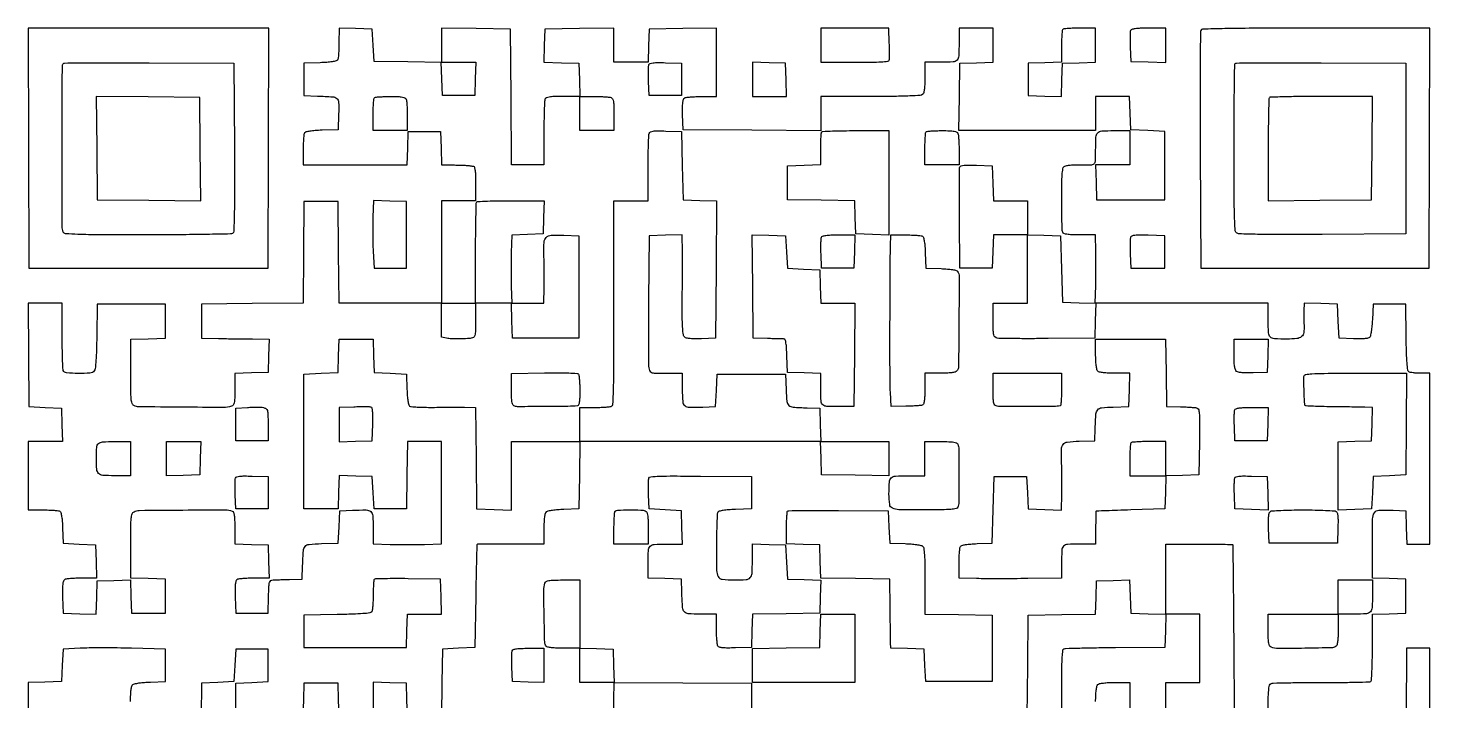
# Model space of a CAD drawing. Extents: x 156 to 936, y 100 to 969.
# Drawn here: x 156 to 936, y 595 to 969 of the extents above; entities that cross this region are included whole.
import ezdxf

# ---------------------------------------------------------------- set-up
doc = ezdxf.new("R2010")
doc.units = 0

msp = doc.modelspace()

# ---------------------------------------------------------------- linework, layer by layer
for points in [[(846, 585.412063, -0.002477), (846.051105, 595.727427, -0.018297), (846.27976, 600.641423, -0.036226), (846.711222, 603.393547, -0.249082), (847.580681, 604.392587, -0.085532), (848.810859, 604.636529, -0.001179), (856.469115, 604.810809, -0.003279), (865.365036, 604.933923, -0.002147), (875.6195, 604.96455, 0.002104), (885.83088, 604.994162, 0.003323), (894.587907, 605.114613, 0.000838), (902.228334, 605.283312, 0.133236), (903.038819, 605.523991, 0.24292), (903.44561, 606.201678, 0.003363), (903.728873, 611.141654, 0.008181), (903.934248, 617.146056, 0.004457), (904, 624.521491), (904, 642.924948), (913.25, 643.212474), (922.5, 643.5), (922.5, 653), (922.5, 662.5), (913.25, 662.787526), (904, 663.075052), (904, 681.518474, -0.004254), (904.122716, 695.943175, -0.131132), (905.098378, 699.364591, -0.254282), (907.57245, 700.828252, -0.019828), (915.520917, 700.800912), (922.5, 700.5), (922.787526, 691.25), (923.075052, 682), (929.537526, 682), (936, 682), (936, 729.5), (936, 777), (930.75, 777.015313, -0.013534), (928.650027, 777.078294, -0.016258), (926.68186, 777.255038, -0.015041), (925.048874, 777.505439, -0.096227), (924.273353, 777.809897, -0.224357), (923.657029, 778.785498, -0.01105), (923.267063, 782.675066, -0.012194), (922.964479, 788.331725, -0.003561), (922.773353, 797.044584), (922.5, 815.5), (913.5, 815.5), (904.5, 815.5), (904, 806.795583, -0.011219), (903.726818, 803.380181, -0.015318), (903.317792, 800.320303, -0.012087), (902.844064, 797.826049, -0.144878), (902.379718, 796.975301, -0.153033), (901.495833, 796.515463, -0.021962), (899.450646, 796.243741, -0.021007), (896.738543, 796.11846, -0.011195), (893.379718, 796.179718), (885.5, 796.5), (885, 806), (884.5, 815.5), (875.25, 815.787526), (866, 816.075052), (865.860223, 811.787526, 0.006396), (865.822427, 809.878755, 0.004207), (865.825517, 807.681474, 0.004232), (865.864624, 805.542804, 0.008141), (865.938359, 803.830258, -0.04852), (865.780659, 799.643983, -0.187451), (864.544943, 797.409812, -0.147822), (861.905945, 796.289523, -0.026991), (856.546604, 796, -0.013054), (849.459809, 796.185051, -0.186115), (847.191724, 797.198548, -0.184853), (846.183265, 799.475311, -0.012847), (846, 806.606989), (846, 816), (797.902605, 816), (749.80521, 816), (750.021209, 825.75, 0.002643), (750.095489, 830.153925, 0.001613), (750.138919, 835.353125, 0.001617), (750.148667, 840.504851, 0.00287), (750.118604, 844.75), (750, 854), (741.106989, 854, -0.00733), (736.670763, 854.065036, -0.030236), (733.998334, 854.305592, -0.052185), (732.371161, 854.728889, -0.214609), (731.665576, 855.429112, -0.082113), (731.445602, 856.500244, -0.00211), (731.275624, 861.429116, -0.004428), (731.151396, 867.23408, -0.003003), (731.108174, 873.847821, -0.003442), (731.163283, 882.520218, -0.015666), (731.388168, 887.562671, -0.022078), (731.771749, 890.742556, -0.180389), (732.48779, 891.989867, -0.120552), (733.400584, 892.433927, -0.020845), (735.308, 892.763599, -0.021404), (737.647321, 892.966832, -0.016904), (740.188203, 892.992377, 0.00598), (747.391614, 892.907439, 0.171477), (749.114602, 893.516574, 0.215919), (749.880313, 895.038966, 0.010178), (750, 900.918213, -0.01141), (750.170753, 908.400012, -0.175208), (751.14255, 910.747254, -0.195511), (753.349521, 911.800362, -0.014768), (760.106989, 912), (769, 912), (769, 902.5), (769, 893), (759.463788, 893), (749.927576, 893), (750.213788, 883.25), (750.5, 873.5), (769.5, 873.5), (788.5, 873.5), (788.5, 892.5), (788.5, 911.5), (779, 912), (769.5, 912.5), (769.212474, 921.75), (768.924948, 931), (759.462474, 931), (750, 931), (750, 921.5), (750, 912), (711.977935, 912), (673.955869, 912), (674.227935, 930.75), (674.5, 949.5), (683.75, 949.787526), (693, 950.075052), (693, 959.537526), (693, 969), (683.5, 969), (674, 969), (674, 961.081787, -0.01141), (673.829247, 953.599988, -0.175208), (672.85745, 951.252746, -0.195511), (670.650479, 950.199638, -0.014768), (663.893011, 950), (655, 950), (655, 941.7, -0.011084), (654.92177, 938.171507, -0.020332), (654.677711, 935.306878, -0.021091), (654.310542, 933.139671, -0.144849), (653.8, 932.2, -0.181708), (652.451611, 931.588273, -0.006264), (646.579916, 931.271583, -0.008117), (638.129173, 931.059238, -0.002222), (624.8, 931), (597, 931), (597, 921.488117), (597, 911.976235), (558.75, 912.238117), (520.5, 912.5), (520.206902, 920.914347, -0.008519), (520.135766, 924.914541, -0.027159), (520.278749, 927.5815, -0.039341), (520.610638, 929.340297, -0.187221), (521.206902, 930.149034, -0.110402), (522.105717, 930.472467, -0.00954), (524.54359, 930.732898, -0.012203), (527.495888, 930.918959, -0.00917), (530.75, 930.984687), (539, 931), (539, 950.022065), (539, 969.044131), (520.25, 968.772065), (501.5, 968.5), (501.212474, 959.25), (500.924948, 950), (491.462474, 950), (482, 950), (482, 959.521593), (482, 969.043186), (462.75, 968.771593), (443.5, 968.5), (443.212959, 959.286659), (442.925919, 950.073318), (452.712959, 949.786659), (462.5, 949.5), (462.787526, 940.25), (463.075052, 931), (453.644515, 931, 0.006167), (448.647775, 930.938368, 0.03292), (445.932199, 930.691976, 0.067404), (444.365465, 930.222896, 0.197218), (443.606989, 929.418213, 0.081401), (443.364228, 928.244542, 0.002396), (443.178303, 923.184475, 0.00474), (443.044049, 917.207024, 0.003244), (443, 910.418213), (443, 893), (434.012025, 893), (425.02405, 893), (424.762025, 930.75), (424.5, 968.5), (405.25, 968.771593), (386, 969.043186), (386, 959.499528), (386, 949.955869), (367.25, 950.227935), (348.5, 950.5), (348, 959.5), (347.5, 968.5), (338.25, 968.787526), (329, 969.075052), (328.984687, 960.787526, -0.008553), (328.922845, 957.525136, -0.011554), (328.748365, 954.579639, -0.00869), (328.504941, 952.145057, -0.112754), (328.201688, 951.292098, -0.195149), (327.447011, 950.75425, -0.020215), (325.262875, 950.326695, -0.020298), (322.292364, 949.991711, -0.009786), (318.467001, 949.792098), (309.5, 949.5), (309.5, 940.5), (309.5, 931.5), (317, 931.24697, -0.008062), (325.439007, 930.825952, -0.161069), (327.798383, 929.868873, -0.21244), (328.802761, 927.775657, -0.015449), (328.788514, 921.221282), (328.5, 912.5), (319.532999, 912.207902, 0.009786), (315.707636, 912.008289, 0.020298), (312.737125, 911.673305, 0.020215), (310.552989, 911.24575, 0.195149), (309.798312, 910.707902, 0.112618), (309.495093, 909.855762, 0.008743), (309.251635, 907.431384, 0.011595), (309.077158, 904.498009, 0.008591), (309.015313, 901.25), (309, 893), (337.962474, 893), (366.924948, 893), (367.212474, 902.25), (367.5, 911.5), (376.5, 911.5), (385.5, 911.5), (385.787526, 902.25), (386.075052, 893), (393.287526, 892.88465, -0.002778), (396.123132, 892.823542, -0.003802), (398.675086, 892.734936, -0.002488), (400.815197, 892.63366, -0.044034), (401.5, 892.536965, 0.009836), (401.972185, 892.437005, 0.004906), (402.573438, 892.328135, 0.004868), (403.198485, 892.227533, 0.007148), (403.75, 892.152314, -0.302406), (404.347735, 891.640019, -0.036543), (404.713097, 889.854497, -0.025227), (404.93723, 886.999423, -0.006975), (405, 882.5), (405, 873), (395.5, 873), (386, 873), (386, 844.5), (386, 816), (357.515573, 816), (329.031147, 816), (328.765573, 844.25), (328.5, 872.5), (319, 872.5), (309.5, 872.5), (309.234453, 844.265547), (308.968906, 816.031094), (280.734453, 815.765547), (252.5, 815.5), (252.5, 806), (252.5, 796.5), (262, 796.329024, 0.000734), (266.310027, 796.257785, 0.000438), (271.437586, 796.185059, 0.000439), (276.54497, 796.121578, 0.000761), (280.787526, 796.079024), (290.075052, 796), (289.787526, 786.75), (289.5, 777.5), (280.25, 777.212474), (271, 776.924948), (271, 768.029862, -0.00594), (270.941147, 763.07626, -0.040113), (270.686721, 760.637368, -0.096874), (270.161296, 759.311394, -0.1823), (269.25, 758.633269, -0.070441), (264.743105, 758.005296, -0.0014), (241.524855, 758.12151, -0.000878), (217.648516, 758.349813, -0.120599), (214.892519, 759.057522, -0.193619), (213.877171, 760.270612, -0.054736), (213.365744, 762.730016, -0.021628), (213.125839, 767.303027, -0.002291), (213.076923, 777.978852), (213.076923, 795.928504), (222.788462, 796.214252), (232.5, 796.5), (232.5, 806), (232.5, 815.5), (213.5, 815.5), (194.5, 815.5), (194.226208, 797.573796, -0.004527), (194.041483, 789.981462, -0.009449), (193.732439, 784.0752, -0.006421), (193.347971, 779.509893, -0.150078), (192.853763, 778.323796, -0.204782), (190.432263, 777.081258, -0.021272), (183.892667, 776.900854, -0.019392), (177.361683, 777.252143, -0.285356), (175.606989, 778.581787, -0.081716), (175.364071, 779.759931, -0.002287), (175.178303, 784.9624, -0.004625), (175.044039, 791.101301, -0.003154), (175, 798.081787), (175, 816), (165.484665, 816), (155.969329, 816), (156.234665, 787.25), (156.5, 758.5), (165.5, 758), (174.5, 757.5), (174.787526, 748.25), (175.075052, 739), (165.537526, 739), (156, 739), (156, 720), (156, 701), (164.25, 700.984687, -0.008579), (167.497876, 700.922928, -0.011582), (170.430835, 700.748704, -0.008725), (172.854929, 700.505619, -0.112667), (173.706033, 700.202843, -0.192561), (174.236162, 699.466763, -0.02067), (174.666992, 697.36687, -0.020911), (175.005667, 694.539342, -0.010674), (175.206033, 690.968156), (175.5, 682.5), (184.5, 682), (193.5, 681.5), (193.787526, 672.25), (194.075052, 663), (185.787526, 662.984687, 0.009118), (182.519159, 662.919042, 0.012148), (179.555128, 662.733216, 0.009469), (177.107413, 662.47317, 0.110589), (176.208654, 662.150117, 0.190691), (175.608404, 661.324421, 0.03736), (175.278743, 659.481964, 0.025891), (175.136581, 656.674656, 0.007874), (175.208654, 652.41543), (175.5, 643.5), (184.711984, 643.212977), (193.923969, 642.925954), (194.211984, 652.212977), (194.5, 661.5), (203.711984, 661.787023), (212.923969, 662.074046), (213.211984, 652.787023), (213.5, 643.5), (223, 643.5), (232.5, 643.5), (232.5, 653), (232.5, 662.5), (222.788462, 662.785748), (213.076923, 663.071496), (213.076923, 681.021148, -0.002193), (213.12465, 691.904979, -0.022741), (213.367494, 696.377518, -0.061763), (213.905823, 698.750453, -0.185315), (214.974353, 699.986274, -0.120953), (217.882065, 700.730782, -0.000959), (242.03182, 700.92414, -0.001214), (265.861115, 701.011357, -0.09217), (269.611347, 700.318899, -0.22016), (270.284862, 699.625681, -0.047719), (270.695753, 697.962581, -0.02916), (270.934301, 695.275491, -0.00756), (271, 690.930537), (271, 682.075052), (280.25, 681.787526), (289.5, 681.5), (289.787526, 672.25), (290.075052, 663), (281.787526, 662.984687, 0.009118), (278.519159, 662.919042, 0.012148), (275.555128, 662.733216, 0.009469), (273.107413, 662.47317, 0.110589), (272.208654, 662.150117, 0.190691), (271.608404, 661.324421, 0.03736), (271.278743, 659.481964, 0.025891), (271.136581, 656.674656, 0.007874), (271.208654, 652.41543), (271.5, 643.5), (280.5, 643.5), (289.5, 643.5), (289.787526, 652.75, -0.004264), (290.016176, 658.52062, -0.0536), (290.353008, 660.673065, -0.178504), (291.049342, 661.657551, -0.144638), (292.287526, 662.060483, -0.000042), (293.555731, 662.095045, -0.000008), (295.906336, 662.15887, -0.000008), (298.657798, 662.233491, -0.000008), (301.5, 662.310483), (308.5, 662.5), (308.75303, 670, -0.008759), (309.178354, 678.292905, -0.161813), (310.163917, 680.693241, -0.19589), (312.333109, 681.804588, -0.013873), (319.259666, 682.212602), (328.5, 682.5), (329, 691.5), (329.5, 700.5), (336.479083, 700.800912, -0.012287), (344.113492, 700.942295, -0.175867), (346.623611, 700.013981, -0.202726), (347.771122, 697.745767, -0.017085), (348, 691.049568), (348, 682.13724), (357.5, 681.81862, 0.005281), (361.82474, 681.719285, 0.003101), (367, 681.687189, 0.003101), (372.17526, 681.719285, 0.005281), (376.5, 681.81862), (386, 682.13724), (386, 710.56862), (386, 739), (376.522065, 739), (367.044131, 739), (366.772065, 720.25), (366.5, 701.5), (357.5, 701.5), (348.5, 701.5), (348, 710.5), (347.5, 719.5), (338.288016, 719.787023), (329.076031, 720.074046), (328.788016, 710.787023), (328.5, 701.5), (319, 701.5), (309.5, 701.5), (309.5, 739), (309.5, 776.5), (319, 777), (328.5, 777.5), (328.787526, 786.75), (329.075052, 796), (338.5, 796), (347.924948, 796), (348.212474, 786.75), (348.5, 777.5), (357.5, 777), (366.5, 776.5), (366.793967, 768.031844, 0.010746), (366.994368, 764.469217, 0.020719), (367.333848, 761.63269, 0.02035), (367.765393, 759.517311, 0.188787), (368.293967, 758.769222, 0.126277), (369.20437, 758.456091, 0.005731), (372.523853, 758.228063, 0.009274), (376.506467, 758.074354, 0.006482), (381, 758.042612, -0.000694), (385.859993, 758.064542, -0.000603), (390.953238, 758.074311, -0.000607), (395.563404, 758.071999, -0.001786), (398.734427, 758.055234), (404.968853, 758), (405.234427, 729.75), (405.5, 701.5), (415.25, 701.213788), (425, 700.927576), (425, 719.963788), (425, 739), (444.022065, 739), (463.044131, 739), (462.772065, 720.25), (462.5, 701.5), (454.049836, 701.206324, 0.011302), (450.718637, 701.015093, 0.014976), (447.700081, 700.682026, 0.012295), (445.227989, 700.271826, 0.126595), (444.299836, 699.833879, 0.156365), (443.712511, 698.913227, 0.030268), (443.320981, 696.952749, 0.024242), (443.07522, 694.171204, 0.009913), (443, 690.377555), (443, 682), (424.5, 682, 0.001265), (417.39177, 681.982009, 0.002075), (411.372447, 681.926563, 0.000227), (406.005464, 681.852415, 0.217315), (405.789181, 681.75, 0.170159), (405.700124, 681.515881, 0.00008), (405.481906, 673.201562, 0.001114), (405.261079, 663.945397, 0.000677), (405.039181, 653), (404.5, 624.5), (395.5, 624), (386.5, 623.5), (386.227935, 604.75), (385.955869, 586)], [(711.968928, 586.044016), (712.234464, 614.272008), (712.5, 642.5), (731.212764, 642.771928), (749.925529, 643.043857), (750.212764, 652.271928), (750.5, 661.5), (759.711984, 661.787023), (768.923969, 662.074046), (769.211984, 652.787023), (769.5, 643.5), (779.25, 643.213788), (789, 642.927576), (789, 662.429177), (789, 681.930777), (807.5, 681.925008, -0.001061), (814.609847, 681.907709, -0.001736), (820.634472, 681.859357, -0.000182), (826.013446, 681.795554, -0.181317), (826.234374, 681.709619, -0.210862), (826.331761, 681.494703, -0.000012), (826.551366, 659.089701, -0.000474), (826.769815, 634.348275, -0.000285), (826.984374, 605), (827.5, 528.5)], [(789, 586.072424), (789, 595.536212), (789, 605), (798.5, 605), (808, 605), (808, 624), (808, 643), (798.537526, 643), (789.075052, 643), (788.787526, 633.75), (788.5, 624.5), (761.024791, 624.270568, 0.001627), (750.401683, 624.147283, 0.002533), (741.245955, 623.964834, 0.000729), (733.287855, 623.754313, 0.084828), (732.274791, 623.551953, 0.276332), (731.614607, 622.710354, 0.014764), (731.273797, 619.187701, 0.013612), (731.057462, 613.741299, 0.00312), (731, 604.531385), (731, 586)], [(213, 594.377555, -0.009913), (213.07522, 598.171204, -0.024242), (213.320981, 600.952749, -0.030268), (213.712511, 602.913227, -0.156365), (214.299836, 603.833879, -0.126595), (215.227989, 604.271826, -0.012295), (217.700081, 604.682026, -0.014976), (220.718637, 605.015093, -0.011302), (224.049836, 605.206324), (232.5, 605.5), (232.5, 614.5), (232.5, 623.5), (213.5, 624, 0.00345), (205.529008, 624.154727, 0.003127), (197.290625, 624.20625, 0.003131), (189.915707, 624.160075, 0.010016), (185, 624), (175.5, 623.5), (175, 614.5), (174.5, 605.5), (165.234727, 605.212272), (155.969453, 604.924544), (156.234727, 576.212272)], [(271.5, 586.5), (271.5, 595.5), (271.5, 604.5), (280.5, 605), (289.5, 605.5), (289.5, 614.5), (289.5, 623.5), (280.5, 623.5), (271.5, 623.5), (271, 614.5), (270.5, 605.5), (261.5, 605), (252.5, 604.5), (252.226647, 586.044584, -0.003561)], [(750, 594.3, -0.011084), (750.07823, 597.828493, -0.020332), (750.322289, 600.693122, -0.021091), (750.689458, 602.860329, -0.144849), (751.2, 603.8, -0.144849), (752.139671, 604.310542, -0.021091), (754.306878, 604.677711, -0.020332), (757.171507, 604.92177, -0.011084), (760.7, 605), (769, 605), (769, 595.5), (769, 586)]]:
    msp.add_lwpolyline(points, format="xyb")
for points in [[(156.242912, 902.25), (156.5, 835.5), (223, 835.5), (289.5, 835.5), (289.757088, 902.25), (290.014175, 969), (223, 969), (155.985825, 969)], [(404.787526, 940.75), (404.5, 931.5), (395.5, 931.5), (386.5, 931.5), (386.212474, 940.75), (385.924948, 950), (395.5, 950), (405.075052, 950)], [(559, 940.537526), (559, 931), (568.537526, 931), (578.075052, 931), (577.787526, 940.25), (577.5, 949.5), (568.25, 949.787526), (559, 950.075052)], [(194.234639, 902.265361), (194.5, 873.5), (223.265361, 873.234639), (252.030721, 872.969279), (251.765361, 901.734639), (251.5, 930.5), (222.734639, 930.765361), (193.969279, 931.030721)], [(251.787526, 729.75), (251.5, 720.5), (242.25, 720.212474), (233, 719.924948), (233, 729.462474), (233, 739), (242.537526, 739), (252.075052, 739)], [(616, 624), (616, 605), (587.5, 605), (559, 605), (559, 614.477935), (559, 623.955869), (577.75, 624.227935), (596.5, 624.5), (596.787526, 633.75), (597.075052, 643), (606.537526, 643), (616, 643)]]:
    msp.add_lwpolyline(points, close=True)
for points in [[(597, 959.5), (597, 950), (615.893011, 950, 0.003075), (625.206711, 950.057284, 0.013119), (630.763941, 950.271547, 0.013301), (634.39353, 950.604121, 0.298122), (635.16434, 951.25, 0.068198), (635.298998, 952.096778, 0.004568), (635.329455, 954.55625, 0.00651), (635.300695, 957.498881, 0.004825), (635.195181, 960.75), (634.847706, 969), (615.923853, 969), (597, 969)], [(731.666667, 968.333333, 0.174595), (731.400837, 967.768224, 0.005912), (731.195833, 965.278732, 0.010516), (731.048335, 962.289663, 0.007069), (731, 958.870859), (731, 950.075052), (721.75, 949.787526), (712.5, 949.5), (712.5, 940.5), (712.5, 931.5), (721.711984, 931.212977), (730.923969, 930.925954), (731.211984, 940.212977), (731.5, 949.5), (740.75, 949.787526), (750, 950.075052), (750, 959.537526), (750, 969), (741.166667, 969, 0.007039), (737.733476, 968.951666, 0.010477), (734.732292, 968.804167, 0.005871), (732.23216, 968.599192, 0.174709)], [(769.423642, 967.661609, 0.079281), (769.235027, 966.7687, 0.006579), (769.147568, 964.392336, 0.008656), (769.129541, 961.539392, 0.006569), (769.205027, 958.411609), (769.5, 950.5), (779.25, 950.213788), (789, 949.927576), (789, 959.463788), (789, 969), (779.468615, 969, 0.007039), (774.851232, 968.934997, 0.026082), (771.948972, 968.701424, 0.039556), (770.122225, 968.309145, 0.232506)], [(808.459553, 967.75, 0.090542), (808.266137, 966.71317, 0.00014), (808.198293, 947.626562, 0.001118), (808.176024, 926.201559, 0.00069), (808.240938, 901), (808.5, 835.5), (872, 835.5), (935.5, 835.5), (935.757088, 902.25), (936.014175, 969), (872.475703, 969, 0.000796), (839.943468, 968.948179, 0.004085), (821.892327, 968.743202, 0.001646), (809.461998, 968.459535, 0.303776)], [(270.760008, 902.565202, -0.001093), (270.84065, 878.519128, -0.005528), (270.707959, 865.101824, -0.003259), (270.459385, 856.053219, -0.247681), (269.760008, 854.830515, -0.137461), (268.676656, 854.504365, -0.000505), (255.315618, 854.261095, -0.002595), (240.136899, 854.078855, -0.001621), (222.356989, 854.015313, -0.00083), (195.43516, 854.051075, -0.007627), (183.748938, 854.264276, -0.009266), (176.904679, 854.620686, -0.291301), (175.606989, 855.581787, -0.091782), (175.003369, 858.836858, -0.000262), (175.012925, 902.965757, -0.000134), (175.058125, 947.85318, -0.198581), (175.676347, 949.343014, -0.196359), (176.330467, 949.617734, -0.000276), (189.981903, 949.744403, -0.002208), (205.329704, 949.810552, -0.001353), (223.426347, 949.75968), (270.5, 949.5)], [(519.5, 940.5), (519.5, 931.5), (510.5, 931.5), (501.5, 931.5), (501.205027, 939.411609, -0.006757), (501.130652, 942.542211, -0.008847), (501.151984, 945.403842, -0.006825), (501.2445, 947.787219, -0.078651), (501.438673, 948.700781, -0.222283), (502.127059, 949.364206, -0.05328), (503.715903, 949.724548, -0.030281), (506.338027, 949.871594, -0.007113), (510.733647, 949.789171), (519.5, 949.5)], [(922.5, 902), (922.5, 854.5), (876.114604, 854.239924, -0.001307), (854.139033, 854.17414, -0.004662), (840.076776, 854.299922, -0.002304), (829.904181, 854.532683, -0.16786), (828.364604, 855.112369, -0.210295), (827.585683, 856.670695, -0.00504), (827.263509, 864.949665, -0.006165), (827.051197, 877.826439, -0.001039), (827, 902.455778, -0.00137), (827.048691, 920.221583, -0.002236), (827.198677, 935.290895, -0.000285), (827.399584, 948.689285, -0.194871), (827.676347, 949.343014, -0.196359), (828.330467, 949.617734, -0.000276), (841.981903, 949.744403, -0.002208), (857.329704, 949.810552, -0.001353), (875.426347, 949.75968), (922.5, 949.5)], [(366.393011, 929.418213, -0.06844), (366.631074, 928.400281, -0.007317), (366.821697, 925.9751, -0.008902), (366.955615, 923.066073, -0.00705), (367, 919.918213), (367, 912), (357.5, 912), (348, 912), (348, 920.833333, -0.007039), (348.048334, 924.266524, -0.010477), (348.195833, 927.267708, -0.005871), (348.400808, 929.76784, -0.174709), (348.666667, 930.333333, -0.17274), (349.225589, 930.598717, -0.006592), (351.553989, 930.804167, -0.011152), (354.359193, 930.951638, -0.007555), (357.559678, 931, -0.007572), (361.844582, 930.935105, -0.036743), (364.261382, 930.683483, -0.072956), (365.678861, 930.209264, -0.186076)], [(480.418213, 930.393011, -0.192406), (481.217093, 929.653872, -0.06988), (481.688469, 928.154102, -0.034532), (481.937024, 925.571713, -0.00673), (482, 920.893011), (482, 912), (472.5, 912), (463, 912), (463, 921.5), (463, 931), (470.918213, 931, -0.00705), (474.066073, 930.955615, -0.008902), (476.9751, 930.821697, -0.007317), (479.400281, 930.631074, -0.06844)], [(846.666667, 930.333333, 0.19221), (846.395097, 929.700926, 0.000712), (846.195833, 921.535079, 0.003542), (846.048047, 912.233933, 0.002201), (846, 901.317998), (846, 872.969329), (874.75, 873.234665), (903.5, 873.5), (903.765335, 902.25), (904.030671, 931), (875.682002, 931, 0.002201), (864.766067, 930.951953, 0.003542), (855.464921, 930.804167, 0.000712), (847.299074, 930.604903, 0.19221)], [(520, 892.5), (520.5, 873.5), (529.761847, 873.212317), (539.023693, 872.924635), (538.761847, 834.712317), (538.5, 796.5), (530.655204, 796.206229, -0.011357), (527.210186, 796.155522, -0.02226), (524.471436, 796.29946, -0.025663), (522.421753, 796.605749, -0.123897), (521.367225, 797.110193, -0.179422), (520.608862, 798.42552, -0.024338), (520.223919, 801.637651, -0.01573), (520.018647, 806.878467, -0.00301), (520.002724, 816.403964, 0.000399), (520.029864, 824.049831, 0.000347), (520.046336, 832.059375, 0.000349), (520.051146, 839.306888, 0.001031), (520.040703, 844.287526), (520, 854.075052), (510.75, 853.787526), (501.5, 853.5), (501.221218, 817.5, 0.001465), (501.154024, 803.540395, 0.002229), (501.185255, 791.414062, 0.000802), (501.275513, 780.965497, 0.05721), (501.49027, 779.25, 0.122532), (502.147328, 777.996132, 0.154304), (503.267024, 777.327882, 0.053305), (505.452109, 777.052496, 0.004715), (511.019052, 777), (520, 777), (520, 768.019052, 0.01682), (520.227183, 761.267676, 0.202101), (521.372662, 758.990719, 0.176722), (523.88044, 758.058134, 0.012322), (531.520917, 758.199088), (538.5, 758.5), (539, 767.5), (539.5, 776.5), (558.5, 776.5), (577.5, 776.5), (577.788797, 767.759315, 0.014923), (578.198354, 761.253839, 0.195196), (579.289491, 759.149036, 0.159803), (581.633677, 758.18527, 0.009206), (589.5, 757.754332), (596.5, 757.5), (596.787526, 748.25), (597.075052, 739), (616.037526, 739), (635, 739), (635, 729.477935), (635, 719.955869), (616.25, 720.227935), (597.5, 720.5), (597.212474, 729.75), (596.924948, 739), (529.962474, 739), (463, 739), (463, 748.5), (463, 758), (470.918213, 758, 0.00705), (474.066073, 758.044385, 0.008902), (476.9751, 758.178303, 0.007317), (479.400281, 758.368926, 0.06844), (480.418213, 758.606989, 0.296019), (481.397308, 759.953268, 0.006421), (481.740382, 768.452173, 0.006217), (481.956044, 782.762329, 0.000659), (482, 816.106989), (482, 873), (491.5, 873), (501, 873), (501, 890.918213, -0.003228), (501.045082, 897.901319, -0.004719), (501.182492, 904.048517, -0.002376), (501.372757, 909.253303, -0.081459), (501.62125, 910.455377, -0.183756), (502.353077, 911.273358, -0.083815), (503.73978, 911.717914, -0.037718), (506.184609, 911.883424, -0.006366), (510.87125, 911.787164), (519.5, 911.5)], [(635, 882.962474), (635, 853.924948), (625.75, 854.212474), (616.5, 854.5), (616.212764, 863.728072), (615.925529, 872.956143), (597.212764, 873.228072), (578.5, 873.5), (578.5, 883), (578.5, 892.5), (587.75, 892.787526), (597, 893.075052), (597, 901.870859, -0.007069), (597.048335, 905.289663, -0.010516), (597.195833, 908.278732, -0.005912), (597.400837, 910.768224, -0.174595), (597.666667, 911.333333, -0.188134), (598.281849, 911.603258, -0.001621), (603.522917, 911.804167, -0.005368), (609.591013, 911.951878, -0.0034), (616.666667, 912), (635, 912)], [(673.393011, 910.418213, -0.06844), (673.631074, 909.400281, -0.007317), (673.821697, 906.9751, -0.008902), (673.955615, 904.066073, -0.00705), (674, 900.918213), (674, 893), (664.5, 893), (655, 893), (655, 901.833333, -0.007039), (655.048334, 905.266524, -0.010477), (655.195833, 908.267708, -0.005871), (655.400808, 910.76784, -0.174709), (655.666667, 911.333333, -0.17274), (656.225589, 911.598717, -0.006592), (658.553989, 911.804167, -0.011152), (661.359193, 911.951638, -0.007555), (664.559678, 912, -0.007572), (668.844582, 911.935105, -0.036743), (671.261382, 911.683483, -0.072956), (672.678861, 911.209264, -0.186076)], [(692.786212, 882.75), (693.072424, 873), (702.536212, 873), (712, 873), (712, 863.537526), (712, 854.075052), (721.25, 853.787526), (730.5, 853.5), (731, 835), (731.5, 816.5), (740.785754, 816.212001), (750.071507, 815.924002), (749.785754, 806.212001), (749.5, 796.5), (723.5, 796.292055, -0.001773), (713.374189, 796.246975, -0.002608), (704.476562, 796.285312, -0.001218), (696.901857, 796.375906, -0.048666), (695.25, 796.561107, -0.129558), (693.991395, 797.19504, -0.157358), (693.321907, 798.326298, -0.051358), (693.050326, 800.586356, -0.004241), (693, 806.519052), (693, 816), (702.5, 816), (712, 816), (712, 835), (712, 854), (702.537526, 854), (693.075052, 854), (692.787526, 844.75), (692.5, 835.5), (683.5, 835.5), (674.5, 835.5), (674.233499, 862.985808, -0.001743), (674.167493, 873.614987, -0.00271), (674.192201, 882.780522, -0.000795), (674.269469, 890.740725, -0.089012), (674.467146, 891.774979, -0.233668), (675.133932, 892.390315, -0.044323), (676.803498, 892.724587, -0.028039), (679.472792, 892.86606, -0.007466), (683.733647, 892.789171), (692.5, 892.5)], [(347.847764, 863.786232, 0.007218), (347.750196, 859.544085, 0.004166), (347.749031, 854.437206, 0.004162), (347.833262, 849.310049, 0.006958), (348, 845), (348.5, 835.5), (357.5, 835.5), (366.5, 835.5), (366.5, 854), (366.5, 872.5), (357.347764, 872.786232), (348.195529, 873.072464)], [(442.787526, 863.75), (442.5, 854.5), (433.842533, 854.212417), (425.185066, 853.924833), (424.842533, 844.212417, 0.0053), (424.734299, 839.822952, 0.003229), (424.694904, 834.635835, 0.003235), (424.722333, 829.492642, 0.005721), (424.820969, 825.25), (425.141938, 816), (434.070969, 816), (443, 816), (443.122144, 824.75, 0.003038), (443.153703, 828.753975, 0.001737), (443.145636, 833.588588, 0.001735), (443.103752, 838.451836, 0.002881), (443.030594, 842.551575, -0.01776), (443.117943, 849.883655, -0.18525), (444.306851, 852.591078, -0.189845), (446.986609, 853.773182, -0.018801), (454.15308, 853.792008), (462.5, 853.5), (462.5, 825), (462.5, 796.5), (444, 796.5), (425.5, 796.5), (425.213788, 806.25), (424.927576, 816), (414.963788, 816), (405, 816), (405, 806.567388, -0.005356), (404.943173, 801.262656, -0.038513), (404.6919, 798.717612, -0.096817), (404.167547, 797.359391, -0.192803), (403.25, 796.692636, -0.047554), (400.536377, 796.275751, -0.012287), (396.107345, 796.130312, -0.012577), (391.649938, 796.205643, -0.041995), (388.75, 796.572959), (386, 797.158911), (386, 806.579455), (386, 816), (395.5, 816), (405, 816), (405, 843.833333, -0.002241), (405.04805, 854.551666, -0.003605), (405.195833, 863.686458, -0.000738), (405.395155, 871.701513, -0.192076), (405.666667, 872.333333, -0.188158), (406.281948, 872.603267, -0.001615), (411.53394, 872.804167, -0.005358), (417.61415, 872.951879, -0.003394), (424.704192, 873), (443.075052, 873)], [(578, 844.5), (578.5, 835.5), (587.5, 835), (596.5, 834.5), (596.787526, 825.25), (597.075052, 816), (606.552861, 816), (616.030671, 816), (615.765335, 787.25), (615.5, 758.5), (608.5, 758.453442, -0.008647), (600.487334, 758.538724, -0.168711), (598.207315, 759.402691, -0.207456), (597.186096, 761.437221, -0.014024), (597, 768.070882), (597, 776.924948), (587.75, 777.212474), (578.5, 777.5), (578.212474, 786.75, 0.007778), (578.015759, 790.965689, 0.024413), (577.701836, 793.78222, 0.031526), (577.289195, 795.603162, 0.320026), (576.712474, 796.055832, 0.004443), (575.900961, 796.085978, 0.000279), (573.506164, 796.152301, 0.000411), (570.652634, 796.22739, 0.000305), (567.5, 796.305832), (559.5, 796.5), (559.234603, 825.28773), (558.969205, 854.075459), (568.234603, 853.78773), (577.5, 853.5)], [(615.787526, 844.75), (615.5, 835.5), (606.5, 835.5), (597.5, 835.5), (597.205027, 843.411609, -0.006569), (597.129541, 846.539392, -0.008656), (597.147568, 849.392336, -0.006579), (597.235027, 851.7687, -0.079281), (597.423642, 852.661609, -0.22904), (598.108114, 853.304492, -0.041271), (599.861635, 853.698947, -0.027152), (602.637843, 853.934049, -0.007548), (607.006141, 854), (616.075052, 854)], [(653.706033, 853.202843, -0.192561), (654.236162, 852.466763, -0.02067), (654.666992, 850.36687, -0.020911), (655.005667, 847.539342, -0.010674), (655.206033, 843.968156), (655.5, 835.5), (663.968156, 835.206033, -0.010672), (667.539573, 835.005667, -0.020916), (670.366859, 834.667014, -0.020679), (672.466335, 834.236204, -0.192664), (673.20209, 833.706033, -0.143095), (674.042045, 830.801054, -0.001083), (673.918197, 805.830286, -0.000932), (673.692043, 780.67862, -0.172138), (672.807003, 778.267453, -0.159672), (671.907237, 777.701586, -0.027787), (669.910113, 777.319213, -0.02332), (667.114153, 777.075399, -0.010088), (663.377555, 777), (655, 777), (655, 768.559017, -0.010443), (654.926662, 765.048182, -0.019865), (654.696711, 762.232827, -0.018258), (654.359257, 760.111198, -0.208697), (653.888014, 759.430789, -0.110159), (653.090756, 759.154013, -0.007287), (650.658633, 758.909652, -0.010258), (647.723923, 758.718483, -0.007475), (644.455887, 758.621772), (636.135746, 758.5), (635.785668, 766.5, -0.010575), (635.580182, 775.597813, -0.000568), (635.571634, 804.424563, -0.000865), (635.644012, 832.57621, -0.004766), (635.853936, 847.75), (636, 854), (644.25, 853.984687, -0.008579), (647.497876, 853.922928, -0.011582), (650.430835, 853.748704, -0.008725), (652.854929, 853.505619, -0.112667)], [(769.438128, 852.699359, 0.078674), (769.244157, 851.786543, 0.006817), (769.151823, 849.403425, 0.00884), (769.130612, 846.542108, 0.00675), (769.205027, 843.411609), (769.5, 835.5), (779, 835.5), (788.5, 835.5), (788.5, 844.5), (788.5, 853.5), (779.233101, 853.787749, 0.006604), (774.565901, 853.870994, 0.028831), (771.808733, 853.724677, 0.050502), (770.142535, 853.366783, 0.226742)], [(789.227935, 777.25), (789.5, 758.5), (797.246066, 758.358499, -0.006623), (800.323981, 758.26148, -0.00838), (803.165158, 758.086483, -0.006836), (805.533689, 757.868087, -0.065289), (806.518712, 757.631193, -0.25588), (807.347119, 756.654391, -0.034007), (807.722823, 753.875426, -0.017841), (807.87391, 748.957993, -0.002489), (807.772646, 738.772695), (807.5, 720.5), (798.287036, 720.212964), (789.074071, 719.925929), (788.787036, 710.712964), (788.5, 701.5), (769.5, 700.944016, 0.000919), (762.197375, 700.716886, 0.001503), (756.007812, 700.49436, 0.000154), (750.478061, 700.277205, 0.15636), (750.25, 700.194016, 0.223635), (750.148233, 699.994067, 0.000894), (750.073437, 697.413242, 0.004196), (750.018014, 694.464319, 0.0026), (750, 691), (750, 682), (741.106989, 682, 0.014728), (734.351164, 681.800959, 0.195064), (732.143916, 680.750488, 0.1756), (731.171344, 678.408811, 0.0115), (731, 670.960029), (731, 663.083634), (712.25, 662.791817, -0.002035), (704.356434, 662.70109, -0.001807), (696.14375, 662.669796, -0.001813), (688.752814, 662.695144, -0.005573), (683.75, 662.786212), (674, 663.072424), (674.015313, 671.286212, -0.008616), (674.077075, 674.52021, -0.011621), (674.251296, 677.441472, -0.008777), (674.494414, 679.855722, -0.112535), (674.797157, 680.706033, -0.192561), (675.533237, 681.236162, -0.02067), (677.63313, 681.666992, -0.020911), (680.460658, 682.005667, -0.010674), (684.031844, 682.206033), (692.5, 682.5), (693, 701), (693.5, 719.5), (702.5, 719.5), (711.5, 719.5), (712, 710.5), (712.5, 701.5), (721.75, 701.212474), (731, 700.924948), (731.181831, 709.712474, 0.004158), (731.230764, 713.667071, 0.002587), (731.225587, 718.306012, 0.002595), (731.173056, 722.88223, 0.004695), (731.075449, 726.627141, -0.011624), (730.976622, 734.726969, -0.163202), (731.919346, 737.438506, -0.203103), (734.230074, 738.736774, -0.019505), (740.805287, 739.211873), (749.5, 739.5), (749.754332, 746.5, -0.009206), (750.18527, 754.366323, -0.159803), (751.149036, 756.710509, -0.195196), (753.253839, 757.801646, -0.014923), (759.759315, 758.211203), (768.5, 758.5), (768.787526, 767.75), (769.075052, 777), (760.737526, 777, -0.01101), (757.190499, 777.078116, -0.020283), (754.315021, 777.321964, -0.021051), (752.141321, 777.688958, -0.145015), (751.2, 778.2, -0.144849), (750.689458, 779.139671, -0.021091), (750.322289, 781.306878, -0.020332), (750.07823, 784.171507, -0.011084), (750, 787.7), (750, 796), (769.477935, 796), (788.955869, 796)], [(845.787526, 786.75), (845.5, 777.5), (837.655204, 777.206229, -0.01153), (834.264652, 777.157498, -0.021342), (831.514748, 777.298867, -0.023545), (829.431833, 777.594776, -0.126804), (828.405204, 778.078674, -0.145524), (827.748928, 779.060853, -0.03848), (827.326735, 780.921657, -0.027148), (827.0746, 783.657348, -0.009406), (827, 787.622445), (827, 796), (836.537526, 796), (846.075052, 796)], [(462.984687, 767.25, -0.008299), (462.927675, 763.382906, -0.028812), (462.705608, 760.892878, -0.044086), (462.33679, 759.350195, -0.297546), (461.75, 758.885688, -0.019423), (456.390035, 758.604817, -0.00178), (443.052897, 758.472086, -0.00068), (428.751338, 758.400136, -0.066984), (426.75, 758.661985, -0.184731), (425.838088, 759.32577, -0.098277), (425.312367, 760.640791, -0.040239), (425.058461, 763.074397, -0.005881), (425, 768.044829), (425, 776.954883), (443.25, 777.227441, -0.004175), (450.935546, 777.278035, -0.009133), (456.821687, 777.160102, -0.004839), (461.426091, 776.939025, -0.223491), (462.234687, 776.5, -0.130876), (462.525868, 775.756677, -0.008045), (462.758058, 773.370313, -0.011514), (462.925344, 770.483154, -0.008248)], [(731, 768, -0.007809), (730.945968, 764.540562, -0.012692), (730.779688, 761.606839, -0.00636), (730.550342, 759.19281, -0.336212), (730.25, 758.874345, -0.039289), (726.89108, 758.579816, -0.001123), (712.485143, 758.48361, -0.000847), (697.78742, 758.443369, -0.054726), (695.25, 758.719245, -0.12315), (693.995989, 759.344776, -0.158257), (693.327252, 760.437687, -0.054125), (693.052182, 762.590928, -0.004729), (693, 768.108408), (693, 777), (712, 777), (731, 777)], [(922.765573, 748.75), (922.5, 720.5), (913.5, 720), (904.5, 719.5), (904, 710.5), (903.5, 701.5), (894.25, 701.212474), (885, 700.924948), (885, 719.924948), (885, 738.924948), (894.25, 739.212474), (903.5, 739.5), (903.787526, 748.75), (904.075052, 758), (899.787526, 758.114579, 0.002809), (897.305432, 758.166956, 0.000483), (892.598037, 758.235281, 0.000526), (887.07156, 758.304329, 0.00047), (881.333451, 758.364579, -0.003324), (875.866417, 758.453186, -0.005248), (871.178948, 758.609564, -0.001565), (867.12798, 758.799992, -0.185893), (866.658382, 759.008403, -0.185213), (866.32759, 759.750653, -0.001947), (866.045626, 765.49201, -0.006817), (865.870597, 771.039067, -0.015311), (865.924124, 775.25, -0.346175), (866.811667, 776.282891, -0.033333), (870.322959, 776.733992, -0.014078), (877.11437, 776.958034, -0.001206), (894.515573, 777), (923.031147, 777)], [(289.5, 748.428053), (289.5, 739.5), (280.5, 739.5), (271.5, 739.5), (271.5, 748.5), (271.5, 757.5), (278, 758, -0.010461), (280.671871, 758.149381, -0.010731), (283.325, 758.185116, -0.01053), (285.625511, 758.11826, -0.043727), (287, 757.928053, -0.098472), (288.436399, 757.284494, -0.175762), (289.16398, 756.232981, -0.060011), (289.44958, 754.168167, -0.004392)], [(337.25, 758.209558), (329, 757.919115), (329, 748.422032), (329, 738.924948), (338.25, 739.212474), (347.5, 739.5), (347.785928, 748.629224, 0.006975), (347.863028, 753.070294, 0.027078), (347.723528, 755.817555, 0.042809), (347.396064, 757.516207, 0.259092), (346.785928, 758.129224, 0.063719), (345.920458, 758.263086, 0.004441), (343.454304, 758.305767, 0.006246), (340.503695, 758.293765, 0.004658)], [(845.787526, 748.75), (845.5, 739.5), (836.5, 739.5), (827.5, 739.5), (827.205027, 747.411609, -0.006569), (827.129541, 750.539392, -0.008656), (827.147568, 753.392336, -0.006579), (827.235027, 755.7687, -0.079281), (827.423642, 756.661609, -0.22904), (828.108114, 757.304492, -0.041271), (829.861635, 757.698947, -0.027152), (832.637843, 757.934049, -0.007548), (837.006141, 758), (846.075052, 758)], [(213, 729.5), (213, 720), (204.116631, 720, -0.01522), (197.522571, 720.200772, -0.183969), (195.25204, 721.227682, -0.182066), (194.227517, 723.50965, -0.01485), (194.013655, 730.168213, -0.018669), (194.213097, 735.876507, -0.197432), (195.231199, 737.920568, -0.168454), (197.474789, 738.829884, -0.012823), (204.106989, 739), (213, 739)], [(673.342574, 737.54965, -0.090163), (673.848554, 734.869134, -0.001573), (673.901714, 720.018154, -0.00157), (673.861502, 705.165058, -0.090385), (673.357751, 702.4899, -0.257708), (672.397441, 701.681126, -0.029175), (669.478508, 701.278186, -0.017052), (664.447416, 701.052931, -0.002661), (654.5, 701, -0.003655), (640.493559, 701.102388, -0.103092), (636.964452, 701.891854, -0.258832), (635.391911, 704.009632, -0.033656), (635.013655, 709.831787, -0.015221), (635.233595, 716.524958, -0.187926), (636.288213, 718.795629, -0.179371), (638.623586, 719.809273, -0.013634), (645.616631, 720), (655, 720), (655, 729.5), (655, 739), (663.893011, 739, -0.007238), (668.365173, 738.935262, -0.030846), (671.024764, 738.693582, -0.054633), (672.631584, 738.263634, -0.211517)], [(769.666667, 738.333333, 0.174709), (769.400808, 737.76784, 0.005871), (769.195833, 735.267708, 0.010477), (769.048334, 732.266524, 0.007039), (769, 728.833333), (769, 720), (779, 720), (789, 720), (789, 729.5), (789, 739), (779.666667, 739, 0.006664), (776.041783, 738.951687, 0.009979), (772.879167, 738.804167, 0.00536), (770.23702, 738.599551, 0.176136)], [(289.5, 710.5), (289.5, 701.5), (280.5, 701.5), (271.5, 701.5), (271.205027, 709.411609, -0.006757), (271.130652, 712.542211, -0.008847), (271.151984, 715.403842, -0.006825), (271.2445, 717.787219, -0.078651), (271.438673, 718.700781, -0.222283), (272.127059, 719.364206, -0.05328), (273.715903, 719.724548, -0.030281), (276.338027, 719.871594, -0.007113), (280.733647, 719.789171), (289.5, 719.5)], [(558.5, 710.5), (558.5, 701.5), (549.532999, 701.207902, 0.009786), (545.707636, 701.008289, 0.020298), (542.737125, 700.673305, 0.020215), (540.552989, 700.24575, 0.195149), (539.798312, 699.707902, 0.129159), (539.489689, 698.74197, 0.002707), (539.251635, 693.675019, 0.006111), (539.076782, 687.711597, 0.004056), (539.015313, 680.866631, 0.004142), (539.116248, 667.254609, 0.118463), (539.98363, 663.879151, 0.251162), (542.242252, 662.362621, 0.024794), (549, 662.027309, 0.015921), (555.556466, 662.236129, 0.190273), (557.807133, 663.294951, 0.177129), (558.811405, 665.641468, 0.013444), (559, 672.654157), (559, 682.075052), (568.25, 681.787526), (577.5, 681.5), (578, 672), (578.5, 662.5), (587.787023, 662.211984), (597.074046, 661.923969), (596.787023, 652.711984), (596.5, 643.5), (577.787236, 643.228072), (559.074471, 642.956143), (558.787236, 633.728072), (558.5, 624.5), (549.58457, 624.208654, -0.007874), (545.325344, 624.136581, -0.025891), (542.518036, 624.278743, -0.03736), (540.675579, 624.608404, -0.190691), (539.849883, 625.208654, -0.110447), (539.526866, 626.10652, -0.009524), (539.266784, 628.544105, -0.01219), (539.080961, 631.496014, -0.009158), (539.015313, 634.75), (539, 643), (530.019052, 643, -0.014636), (523.278201, 643.197358, -0.203902), (521.147153, 644.255381, -0.161469), (520.176069, 646.634665, -0.008402), (519.75303, 655), (519.5, 662.5), (510.25, 662.787526), (501, 663.075052), (501, 670.955738, -0.011516), (501.171721, 678.410229, -0.176009), (502.146579, 680.751728, -0.194755), (504.358647, 681.801631, -0.014613), (511.144515, 682), (520.075052, 682), (519.787526, 691.25), (519.5, 700.5), (510.5, 701), (501.5, 701.5), (501.205027, 709.411609, -0.006644), (501.129984, 712.540515, -0.008732), (501.149329, 715.396923, -0.006677), (501.238804, 717.776059, -0.07903), (501.429634, 718.677226, -0.288605), (502.429093, 719.425177, -0.010682), (507.345951, 719.716319, -0.010079), (515.220103, 719.8551, -0.001715), (530.224608, 719.765616), (558.5, 719.5)], [(845.788029, 710.211971), (846.076058, 700.923942), (836.788029, 701.211971), (827.5, 701.5), (827.205027, 709.411609, -0.006757), (827.130652, 712.542211, -0.008847), (827.151984, 715.403842, -0.006825), (827.2445, 717.787219, -0.078651), (827.438673, 718.700781, -0.222283), (828.127059, 719.364206, -0.05328), (829.715903, 719.724548, -0.030281), (832.338027, 719.871594, -0.007113), (836.733647, 719.789171), (845.5, 719.5)], [(499.418213, 700.393011, -0.192406), (500.217093, 699.653872, -0.06988), (500.688469, 698.154102, -0.034532), (500.937024, 695.571713, -0.00673), (501, 690.893011), (501, 682), (491.5, 682), (482, 682), (482, 690.833333, -0.007039), (482.048334, 694.266524, -0.010477), (482.195833, 697.267708, -0.005871), (482.400808, 699.76784, -0.174709), (482.666667, 700.333333, -0.192867), (483.981803, 700.896108, -0.004931), (490.550861, 700.984299, -0.008182), (496.871554, 700.903379, -0.084511)], [(635, 691.5), (635.5, 682.5), (643.950164, 682.206324, -0.011302), (647.281363, 682.015093, -0.014976), (650.299919, 681.682026, -0.012295), (652.772011, 681.271826, -0.126595), (653.700164, 680.833879, -0.189534), (654.361246, 679.633629, -0.015511), (654.717604, 676.00165, -0.013365), (654.939602, 670.462476, -0.003332), (655, 661.399621), (655, 643.044131), (673.75, 642.772065), (692.5, 642.5), (692.5, 624), (692.5, 605.5), (674, 605.5), (655.5, 605.5), (655, 614.5), (654.5, 623.5), (645.25, 623.787526), (636, 624.075052), (635.914396, 627.287526, -0.003106), (635.872816, 629.322627, -0.000301), (635.805646, 634.256336, -0.000382), (635.733609, 640.137987, -0.000302), (635.664396, 646.5), (635.5, 662.5), (616.287242, 662.771462), (597.074484, 663.042925), (596.787242, 672.271462), (596.5, 681.5), (587.25, 681.787526), (578, 682.075052), (578, 690.870859, -0.006535), (578.04464, 694.286127, -0.009806), (578.180975, 697.263873, -0.005188), (578.369949, 699.754118, -0.176623), (578.616085, 700.282752, -0.19441), (579.202079, 700.531452, -0.000648), (587.168658, 700.659283, -0.00339), (596.22768, 700.731476, -0.002102), (606.866085, 700.699419), (634.5, 700.5)], [(883.793098, 700.149034, -0.187221), (884.389362, 699.340297, -0.039341), (884.721251, 697.5815, -0.027159), (884.864234, 694.914541, -0.008519), (884.793098, 690.914347), (884.5, 682.5), (865.5, 682.5), (846.5, 682.5), (846.206902, 690.914347, -0.008519), (846.135766, 694.914541, -0.027159), (846.278749, 697.5815, -0.039341), (846.610638, 699.340297, -0.187221), (847.206902, 700.149034, -0.127584), (848.227308, 700.477623, -0.00323), (853.113903, 700.7284, -0.006705), (858.891889, 700.909915, -0.004499), (865.5, 700.969374, -0.004499), (872.108111, 700.909915, -0.006705), (877.886097, 700.7284, -0.00323), (882.772692, 700.477623, -0.127584)], [(348.639536, 662.306202, 0.172986), (348.384259, 661.767903, 0.006326), (348.183365, 659.480051, 0.010897), (348.03694, 656.727088, 0.007363), (347.984687, 653.583333, -0.008895), (347.921976, 650.397852, -0.011917), (347.744962, 647.514152, -0.009162), (347.497619, 645.132089, -0.111502), (347.190103, 644.273353, -0.224357), (346.214502, 643.657029, -0.01105), (342.324934, 643.267063, -0.012194), (336.668275, 642.964479, -0.003561), (327.955416, 642.773353), (309.5, 642.5), (309.5, 633.5), (309.5, 624.5), (338, 624.5), (366.5, 624.5), (366.787526, 633.75), (367.075052, 643), (376.573738, 643), (386.072424, 643), (385.786212, 652.75), (385.5, 662.5), (367.389536, 662.722869, 0.003343), (360.401189, 662.762145, 0.005288), (354.411157, 662.692407, 0.001556), (349.231147, 662.561171, 0.191531)], [(463, 643.037526), (463, 624.075052), (472.25, 623.787526), (481.5, 623.5), (481.787526, 614.25), (482.075052, 605), (472.537526, 605), (463, 605), (463, 614.5), (463, 624), (454.122445, 624, -0.00932), (450.158909, 624.073886, -0.02209), (447.218201, 624.313939, -0.025805), (445.124306, 624.688956, -0.165825), (444.224392, 625.25, -0.166192), (443.462262, 627.304095, -0.001915), (443.136301, 642.063333, -0.003453), (442.975763, 656.211368, -0.077297), (443.585504, 660.25, -0.183906), (444.308053, 661.166001, -0.091659), (445.713164, 661.689061, -0.037904), (448.291044, 661.941935, -0.005502), (453.567388, 662), (463, 662)], [(904, 654.081787, -0.01141), (903.829247, 646.599988, -0.175208), (902.85745, 644.252746, -0.195511), (900.650479, 643.199638, -0.014768), (893.893011, 643), (885, 643), (885, 634.7, -0.011084), (884.92177, 631.171507, -0.020332), (884.677711, 628.306878, -0.021091), (884.310542, 626.139671, -0.144849), (883.8, 625.2, -0.192327), (881.704564, 624.300733, -0.00225), (866.383247, 623.980903, -0.003894), (851.652396, 623.854456, -0.09206), (847.581787, 624.606989, -0.192406), (846.782907, 625.346128, -0.06988), (846.311531, 626.845898, -0.034532), (846.062976, 629.428287, -0.00673), (846, 634.106989), (846, 643), (865.5, 643), (885, 643), (885, 652.5), (885, 662), (894.5, 662), (904, 662)], [(443, 614.461067), (443, 604.922134), (434.25, 605.211067), (425.5, 605.5), (425.205027, 613.411609, -0.006569), (425.129541, 616.539392, -0.008656), (425.147568, 619.392336, -0.006579), (425.235027, 621.7687, -0.079281), (425.423642, 622.661609, -0.224729), (426.090889, 623.298693, -0.043342), (427.759995, 623.69573, -0.0285), (430.389493, 623.932817, -0.008234), (434.468615, 624), (443, 624)]]:
    msp.add_lwpolyline(points, format="xyb", close=True)
for points in [[(936, 585.5), (936, 624), (929.511883, 624), (923.023765, 624), (922.761883, 585.75)], [(329.075052, 586), (328.787526, 595.25), (328.5, 604.5), (319, 604.5), (309.5, 604.5), (309.212184, 595.228074), (308.924368, 585.956148)], [(367.075052, 586), (366.787526, 595.25), (366.5, 604.5), (357.25, 604.787526), (348, 605.075052), (348, 595.575052), (348, 586.075052)], [(481.771435, 585.70488), (482.04287, 604.90976), (520.271435, 604.70488), (558.5, 604.5), (558.5, 576)]]:
    msp.add_lwpolyline(points)

doc.saveas('drawing.dxf')
